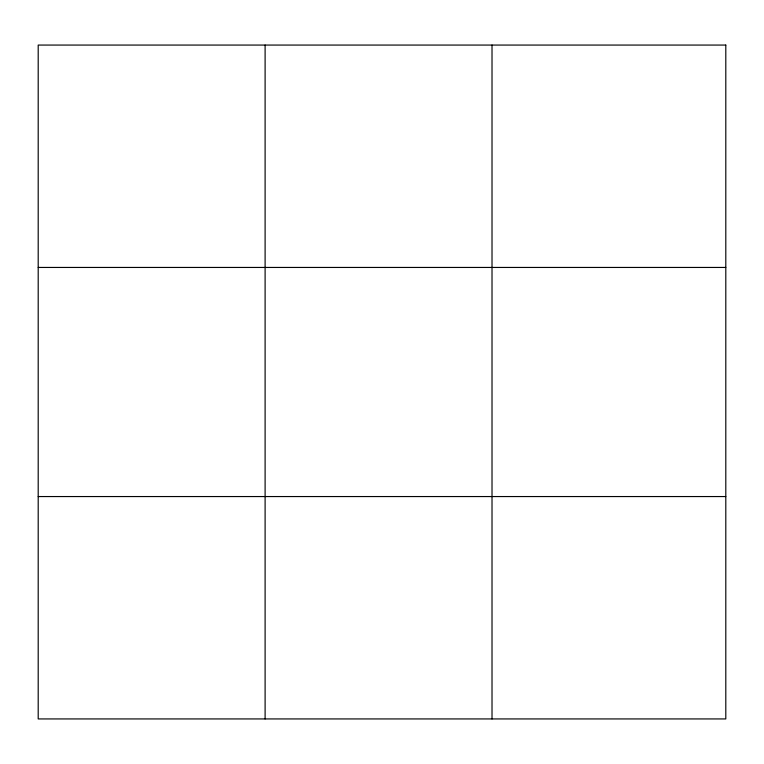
<?xml version="1.0" encoding="UTF-8"?>
<svg xmlns="http://www.w3.org/2000/svg" width="764" height="764" viewBox="0 0 764 764"><rect width="100%" height="100%" fill="white"/><g stroke="black" fill="none" stroke-linecap="round" stroke-linejoin="round"><path stroke-width="1.15" d="M265.108 718.934L265.108 45.066M492.016 718.934L492.016 45.066M38.2 267.448L725.8 267.448M38.2 496.552L725.8 496.552M725.8 45.066L725.8 718.934L38.2 718.934L38.2 45.066L725.8 45.066"/></g></svg>
